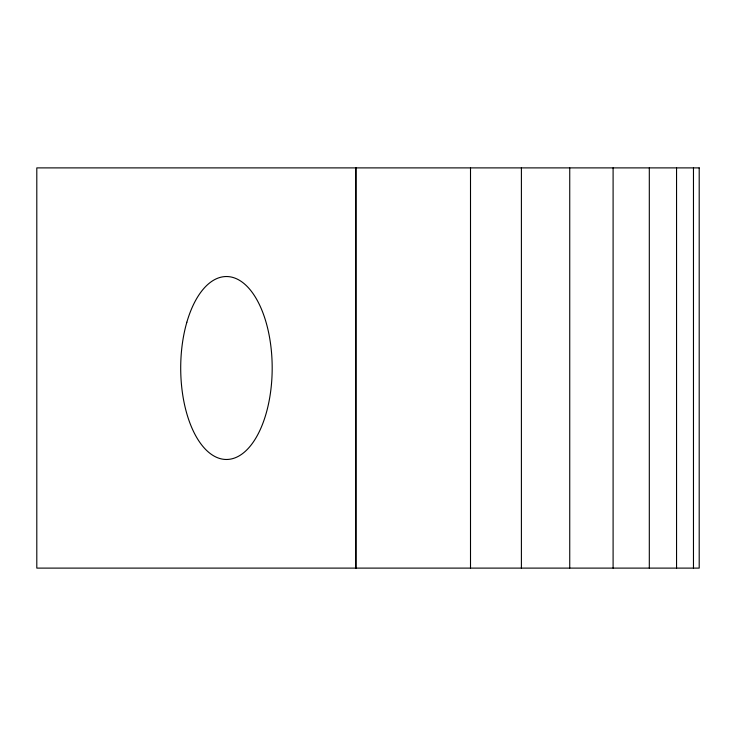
<?xml version="1.0" encoding="UTF-8"?>
<svg xmlns="http://www.w3.org/2000/svg" width="736" height="736" viewBox="0 0 736 736"><rect width="100%" height="100%" fill="white"/><g stroke="black" fill="none" stroke-linecap="round" stroke-linejoin="round"><path stroke-width="1.1" d="M693.468 167.891L693.468 568.109M676.55 167.891L676.55 568.109M649.308 167.891L649.308 568.109M613.097 167.891L613.097 568.109M569.738 167.891L569.738 568.109M521.401 167.891L521.401 568.109M470.506 167.891L470.506 568.109M356.16 167.891L356.16 568.109M355.562 167.891L355.562 568.109M699.2 167.891L36.8 167.891L36.8 568.109L699.2 568.109L699.2 167.891M186.834 322.258A91.476 45.742 90 0 0 226.44 459.476A91.476 45.742 90 0 0 266.055 322.258A91.476 45.742 90 0 0 186.834 322.258"/></g></svg>
